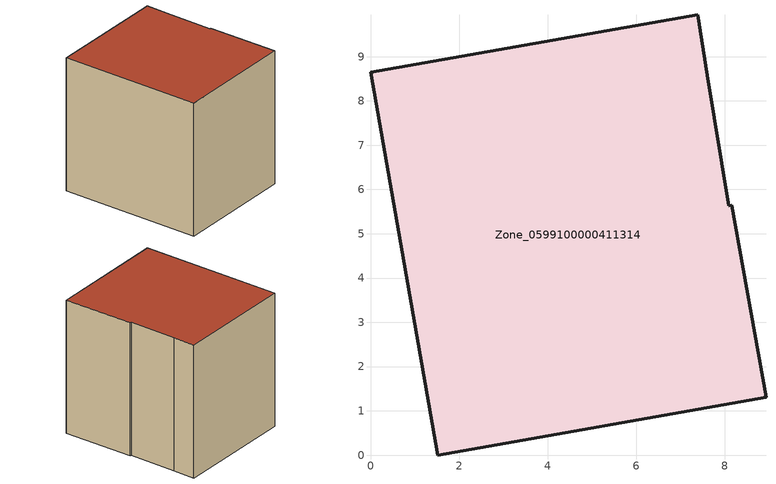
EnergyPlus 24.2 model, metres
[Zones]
Zone_0599100000411314
 floor ground (C_G): 8.09,5.63 8.16,5.64 8.93,1.3 1.52,0 0,8.65 7.39,9.94 7.6,8.57 z0
 wall outside (C_F): 1.52,0 8.93,1.3 8.16,5.64 8.09,5.63 7.6,8.57 7.39,9.94 0,8.65 1.52,0 z0:8.37
 roof outside (C_R): 8.16,5.64 8.09,5.63 7.6,8.57 7.39,9.94 0,8.65 1.52,0 8.93,1.3 z8.37
[BUILDING]
Pand.0599100000411314: North Axis=0; Terrain=City; Loads Convergence Tolerance Value=0.04; Temperature Convergence Tolerance Value=0.4; Solar Distribution=FullExterior; Maximum Number of Warmup Days=25; Minimum Number of Warmup Days=1
[Site:Location]
Rotterdam.The.Hague.AP_ZH_NLD Design_Conditions: Latitude=51.96; Longitude=4.45; Time Zone=1; Elevation=-4.5
[SITE:GROUNDTEMPERATURE:BUILDINGSURFACE]
18, 18, 18, 18, 18, 18, 18, 18, 18, 18, 18, 18
[MATERIAL] Thermal Absorptance=0.9; Solar Absorptance=0.7; Visible Absorptance=0.7
Name | Roughness | Thickness | Conductivity | Density | Specific Heat
G.TC.1992-2005 | MediumSmooth | 0.15 | 0.06 | 540 | 1210
F.TC.1992-2005 | Rough | 0.3 | 0.12 | 1920 | 840
R.TC.1992-2005 | MediumRough | 0.2 | 0.08 | 1500 | 1000
[CONSTRUCTION]
C_G: G.TC.1992-2005
C_F: F.TC.1992-2005
C_R: R.TC.1992-2005
[ZONE]
Zone_0599100000411314: Type=1; Multiplier=1; Ceiling Height=Autocalculate; Volume=Autocalculate; Floor Area=autocalculate; Part of Total Floor Area=Yes
[ZONEINFILTRATION:DESIGNFLOWRATE]
Infil_Zone_0599100000411314: Zone or ZoneList or Space or SpaceList=Zone_0599100000411314; Schedule=AlwaysOn; Design Flow Rate Calculation Method=Flow/Area; Flow Rate per Floor Area=0.0015; Constant Term Coefficient=1; Temperature Term Coefficient=0; Velocity Term Coefficient=0; Velocity Squared Term Coefficient=0
[HVACTEMPLATE:ZONE:IDEALLOADSAIRSYSTEM]
Zone_0599100000411314: Maximum Heating Supply Air Temperature=50; Minimum Cooling Supply Air Temperature=13; Maximum Heating Supply Air Humidity Ratio=0.0156; Minimum Cooling Supply Air Humidity Ratio=0.0077; Heating Limit=NoLimit; Cooling Limit=NoLimit; Dehumidification Control Type=ConstantSensibleHeatRatio; Cooling Sensible Heat Ratio=0.7; Dehumidification Setpoint=60; Humidification Control Type=None; Humidification Setpoint=30; Outdoor Air Method=None; Outdoor Air Flow Rate per Person=0.00944; Outdoor Air Flow Rate per Zone Floor Area=0; Outdoor Air Flow Rate per Zone=0; Demand Controlled Ventilation Type=None; Outdoor Air Economizer Type=NoEconomizer; Heat Recovery Type=None; Sensible Heat Recovery Effectiveness=0.7; Latent Heat Recovery Effectiveness=0.65
[ZONECONTROL:THERMOSTAT]
ThermostatControl_Zone_0599100000411314: Zone or ZoneList=Zone_0599100000411314; Control Type Schedule=DualSetpointControlType; Control 1=Thermostat_Zone_0599100000411314; Temperature Difference Between Cutout And Setpoint=0
[THERMOSTATSETPOINT:DUALSETPOINT]
Thermostat_Zone_0599100000411314: Heating Setpoint Temperature Schedule=HeatingSetpoint_Zone_0599100000411314; Cooling Setpoint Temperature Schedule=CoolingSetpoint_Zone_0599100000411314
[SCHEDULE:COMPACT]
HeatingSetpoint_Zone_0599100000411314: Through: 12/31, For: AllDays, Until: 24:00, 21
CoolingSetpoint_Zone_0599100000411314: Through: 12/31, For: AllDays, Until: 24:00, 24
DualSetpointControlType: Through: 12/31, For: AllDays, Until: 24:00, 4
AlwaysOn: Through: 12/31, For: AllDays, Until: 24:00, 1
